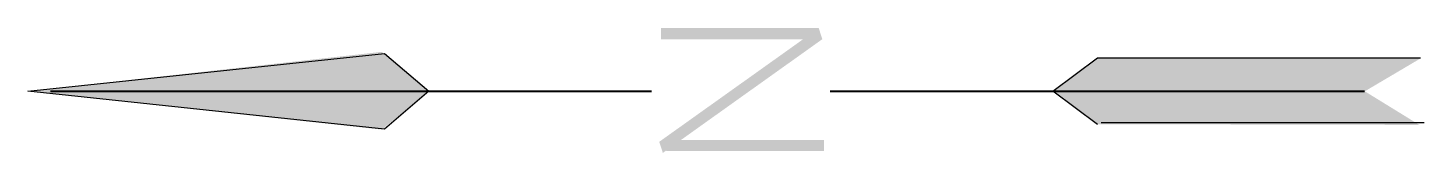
# Model space of a CAD drawing. Extents: x 16600.1 to 16664.1, y 12362.6 to 12368.3.
import ezdxf

# ---------------------------------------------------------------- set-up
doc = ezdxf.new("R2010")
doc.units = 0
doc.header["$LTSCALE"] = 500
doc.layers.get('0').update_dxf_attribs({"linetype": 'CONTINUOUS'})

msp = doc.modelspace()

# ---------------------------------------------------------------- linework, layer by layer
at = {"color": 0}
for p, q in [((16600.089, 12365.388), (16616.438, 12367.125)), ((16616.438, 12367.125), (16618.481, 12365.388)), ((16647.092, 12365.388), (16649.136, 12366.921)), ((16649.136, 12366.921), (16663.952, 12366.921)), ((16616.438, 12363.651), (16600.089, 12365.388)), ((16618.481, 12365.388), (16616.438, 12363.651)), ((16649.136, 12363.855), (16647.092, 12365.388)), ((16664.116, 12363.936), (16649.3, 12363.936))]:
    msp.add_line(p, q, dxfattribs=at)
at = {"color": 0, "const_width": 0.102}
for points in [[(16628.699, 12365.388), (16601.12, 12365.388)], [(16636.874, 12365.388), (16661.398, 12365.388)]]:
    msp.add_lwpolyline(points, dxfattribs=at)
at = {"color": 0}
for points in [[(16600.089, 12365.388), (16618.481, 12365.388), (16616.314, 12367.203)], [(16647.092, 12365.388), (16661.398, 12365.388), (16649.166, 12366.906), (16663.961, 12366.906)], [(16600.089, 12365.388), (16618.481, 12365.388), (16616.314, 12363.628)], [(16647.092, 12365.388), (16661.398, 12365.388), (16649.136, 12363.875), (16663.9, 12363.843)]]:
    msp.add_solid(points, dxfattribs=at)
for points in [[(16629.042, 12363.067), (16629.206, 12362.556), (16636.356, 12368.295), (16636.519, 12367.784)], [(16636.519, 12367.784), (16636.356, 12368.295), (16629.124, 12367.784), (16629.124, 12368.295)], [(16636.601, 12362.636), (16636.601, 12363.147), (16629.37, 12362.636), (16629.206, 12363.147)]]:
    msp.add_trace(points, dxfattribs=at)

doc.saveas('drawing.dxf')
